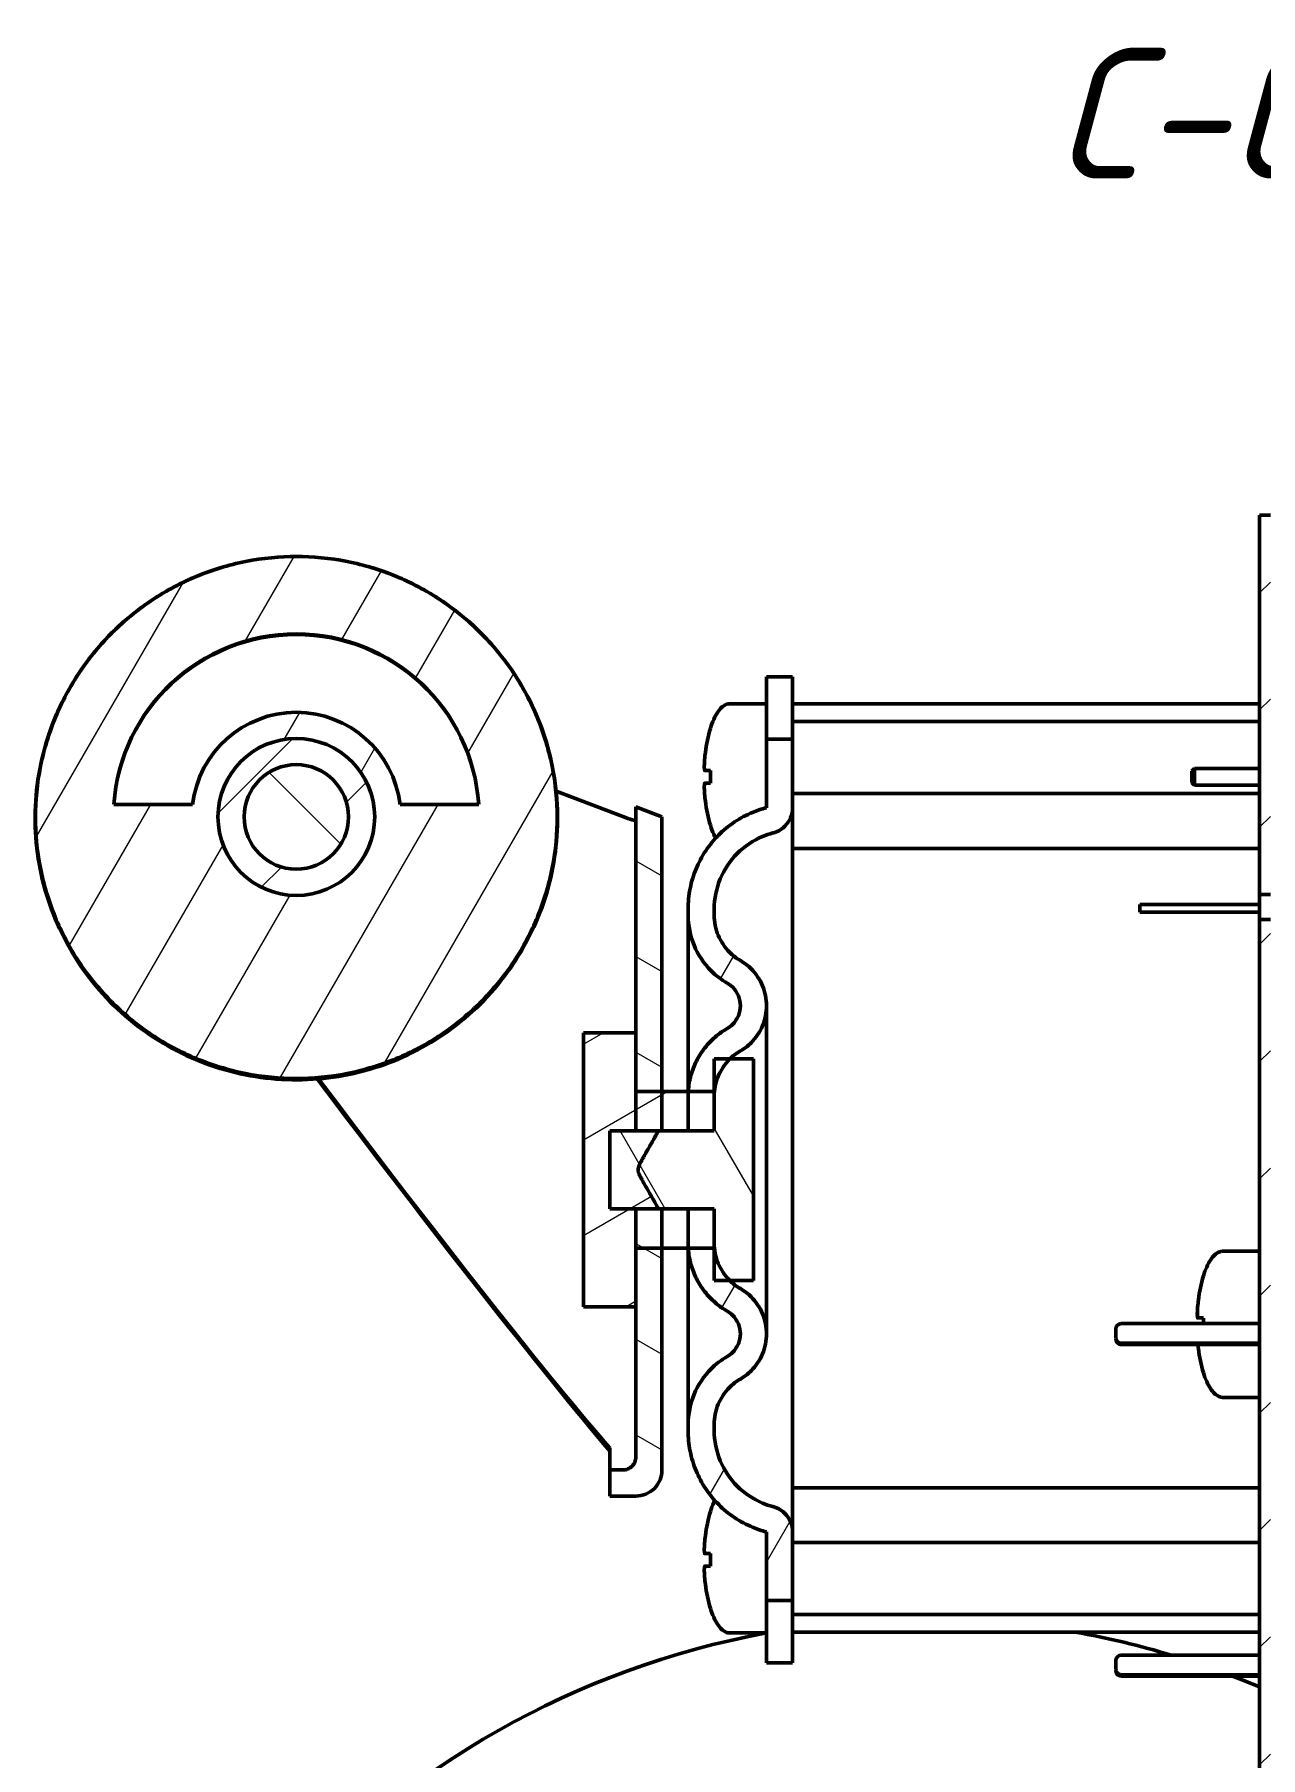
# Model space of a CAD drawing. Header units: millimetres. Extents: x -232 to 1390, y -69 to 653.
# Drawn here: x 375.1 to 422.1, y 157.4 to 223.4 of the extents above; entities that cross this region are included whole.
import ezdxf

# ---------------------------------------------------------------- set-up
doc = ezdxf.new("R2010")
doc.units = ezdxf.units.MM
for name, color, linetype, lineweight in [('Видимый контур (ГОСТ)', 7, 'Continuous', 50), ('Обозначение (ГОСТ)', 7, 'Continuous', 25), ('Штриховка (ГОСТ)', 7, 'Continuous', 18)]:
    doc.layers.add(name, color=color, linetype=linetype, lineweight=lineweight)
doc.styles.add('Увеличенный текст (ГОСТ)', font='GOST Common Italic.ttf')
pattern_1 = [(45, (0, 0), (-2.245064, 2.245064), [])]
pattern_2 = [(60, (0, 0), (-2.74963, 1.5875), [])]

msp = doc.modelspace()

# ---------------------------------------------------------------- hatches: boundary and pattern name
at = {"layer": 'Штриховка (ГОСТ)'}
h = msp.add_hatch(dxfattribs=at)
h.set_pattern_fill('ANSI31', color=256, scale=25.4, style=0)
h.set_pattern_definition(pattern_1)
h.paths.add_polyline_path([(422.025, 190.452), (422.437, 190.452), (422.437, 191.571), (422.437, 193.694), (422.437, 196.222), (422.437, 200.148), (422.437, 204.482), (422.437, 204.982), (422.025, 204.982)])
h.paths.add_polyline_path([(422.437, 189.491), (422.025, 189.491), (422.025, 54.987), (422.437, 54.987), (422.437, 76.721), (422.437, 77.221), (422.437, 78.721), (422.437, 79.221), (422.437, 188.271)])
h = msp.add_hatch(dxfattribs=at)
h.set_pattern_fill('ANSI31', color=256, scale=25.4, angle=14.99998, style=0)
h.set_pattern_definition(pattern_2)
edge = h.paths.add_edge_path()
edge.add_spline(control_points=[(385.146, 203.399), (384.532, 203.399), (383.861, 203.339), (382.547, 203.078), (381.904, 202.878), (380.768, 202.408), (380.17, 202.096), (379.054, 201.352), (378.535, 200.92), (377.663, 200.051), (377.229, 199.533), (376.48, 198.416), (376.165, 197.818), (375.691, 196.679), (375.487, 196.033), (375.222, 194.713), (375.16, 194.039), (375.157, 192.803), (375.217, 192.128), (375.477, 190.806), (375.678, 190.159), (376.148, 189.016), (376.462, 188.415), (377.209, 187.294), (377.642, 186.773), (378.514, 185.898), (379.033, 185.464), (380.152, 184.715), (380.751, 184.4), (381.891, 183.927), (382.537, 183.725), (383.856, 183.462), (384.53, 183.401), (385.763, 183.401), (386.437, 183.462), (387.756, 183.725), (388.402, 183.927), (389.542, 184.4), (390.141, 184.715), (391.26, 185.464), (391.779, 185.898), (392.651, 186.773), (393.084, 187.294), (393.831, 188.415), (394.144, 189.016), (394.615, 190.159), (394.816, 190.806), (395.076, 192.128), (395.136, 192.803), (395.133, 194.039), (395.071, 194.713), (394.805, 196.033), (394.602, 196.679), (394.128, 197.818), (393.813, 198.416), (393.064, 199.533), (392.63, 200.051), (391.758, 200.92), (391.239, 201.352), (390.123, 202.096), (389.525, 202.408), (388.389, 202.878), (387.746, 203.078), (386.432, 203.339), (385.761, 203.399), (385.146, 203.399)], knot_values=[0, 0, 0, 0, 0.184288, 0.184288, 0.368575, 0.368575, 0.553118, 0.553118, 0.73766, 0.73766, 0.922569, 0.922569, 1.107478, 1.107478, 1.292728, 1.292728, 1.477977, 1.477977, 1.663382, 1.663382, 1.848786, 1.848786, 2.034136, 2.034136, 2.219487, 2.219487, 2.404688, 2.404688, 2.589889, 2.589889, 2.774951, 2.774951, 2.960014, 2.960014, 3.145077, 3.145077, 3.330139, 3.330139, 3.51534, 3.51534, 3.700542, 3.700542, 3.885892, 3.885892, 4.071242, 4.071242, 4.256646, 4.256646, 4.442051, 4.442051, 4.6273, 4.6273, 4.81255, 4.81255, 4.997459, 4.997459, 5.182368, 5.182368, 5.36691, 5.36691, 5.551453, 5.551453, 5.735741, 5.735741, 5.920028, 5.920028, 5.920028, 5.920028], degree=3, periodic=0)
edge = h.paths.add_edge_path(flags=0)
edge.add_ellipse((385.146, 193.421), major_axis=(0, 4.008), ratio=0.997956, start_angle=276.81885, end_angle=443.18115)
edge.add_line((381.175, 193.897), (378.163, 193.897))
edge.add_ellipse((385.146, 193.421), major_axis=(0, 7.014), ratio=0.997956, start_angle=273.89028, end_angle=446.10972, ccw=False)
edge.add_line((392.13, 193.897), (389.118, 193.897))
edge = h.paths.add_edge_path(flags=0)
edge.add_ellipse((385.146, 193.421), major_axis=(0, 3.006), ratio=0.997956, start_angle=0, end_angle=360)
h = msp.add_hatch(dxfattribs=at)
h.set_pattern_fill('ANSI31', color=256, scale=25.4, style=0)
h.set_pattern_definition(pattern_1)
edge = h.paths.add_edge_path()
edge.add_ellipse((385.146, 193.421), major_axis=(0, 3.006), ratio=0.997956, start_angle=0, end_angle=360)
edge = h.paths.add_edge_path(flags=0)
edge.add_ellipse((385.146, 193.421), major_axis=(0, 2.004), ratio=0.997956, start_angle=0, end_angle=360)
h = msp.add_hatch(dxfattribs=at)
h.set_pattern_fill('ANSI31', color=256, scale=25.4, angle=14.99998, style=0)
h.set_pattern_definition(pattern_2)
edge = h.paths.add_edge_path()
edge.add_line((403.146, 196.403), (403.146, 193.775))
edge.add_spline(control_points=[(403.146, 193.775), (402.96, 193.727), (402.78, 193.666), (402.388, 193.503), (402.148, 193.378), (401.7, 193.079), (401.493, 192.905), (401.143, 192.556), (400.97, 192.348), (400.671, 191.901), (400.545, 191.661), (400.356, 191.205), (400.276, 190.946), (400.171, 190.418), (400.146, 190.149), (400.146, 189.902)], knot_values=[0.094755, 0.094755, 0.094755, 0.094755, 0.148093, 0.148093, 0.222142, 0.222142, 0.29619, 0.29619, 0.370242, 0.370242, 0.444294, 0.444294, 0.518351, 0.518351, 0.592408, 0.592408, 0.592408, 0.592408], degree=3, periodic=0)
edge.add_line((400.146, 189.902), (400.146, 189.652))
edge.add_spline(control_points=[(400.146, 189.652), (400.146, 189.282), (400.233, 188.846), (400.516, 188.162), (400.763, 187.792), (401.198, 187.357), (401.417, 187.186), (401.646, 187.054)], knot_values=[0.444308, 0.444308, 0.444308, 0.444308, 0.555394, 0.555394, 0.666477, 0.666477, 0.740062, 0.740062, 0.740062, 0.740062], degree=3, periodic=0)
edge.add_spline(control_points=[(401.646, 187.054), (401.723, 187.009), (401.796, 186.952), (401.941, 186.807), (402.023, 186.684), (402.117, 186.456), (402.146, 186.311), (402.146, 186.064), (402.117, 185.919), (402.023, 185.69), (401.941, 185.567), (401.796, 185.422), (401.723, 185.365), (401.646, 185.321)], knot_values=[0.049523, 0.049523, 0.049523, 0.049523, 0.074047, 0.074047, 0.111077, 0.111077, 0.148114, 0.148114, 0.185151, 0.185151, 0.222185, 0.222185, 0.246709, 0.246709, 0.246709, 0.246709], degree=3, periodic=0)
edge.add_spline(control_points=[(401.646, 185.321), (401.59, 185.288), (401.534, 185.254), (401.312, 185.105), (401.156, 184.975), (400.894, 184.713), (400.764, 184.557), (400.54, 184.222), (400.446, 184.042), (400.304, 183.699), (400.243, 183.505), (400.177, 183.171), (400.16, 183.033), (400.152, 182.9)], knot_values=[2.441647, 2.441647, 2.441647, 2.441647, 2.459681, 2.459681, 2.515217, 2.515217, 2.570772, 2.570772, 2.626326, 2.626326, 2.681931, 2.681931, 2.720131, 2.720131, 2.720131, 2.720131], degree=3, periodic=0)
edge.add_spline(control_points=[(400.152, 182.9), (400.148, 182.839), (400.146, 182.779), (400.146, 182.721)], knot_values=[2.720131, 2.720131, 2.720131, 2.720131, 2.737536, 2.737536, 2.737536, 2.737536], degree=3, periodic=0)
edge.add_line((400.146, 182.721), (400.146, 181.396))
edge.add_line((400.146, 181.396), (401.146, 181.396))
edge.add_line((401.146, 181.396), (401.146, 182.721))
edge.add_spline(control_points=[(401.146, 182.721), (401.146, 182.968), (401.204, 183.259), (401.393, 183.716), (401.558, 183.962), (401.737, 184.141), (401.742, 184.146), (401.746, 184.151)], knot_values=[0.889757, 0.889757, 0.889757, 0.889757, 0.963907, 0.963907, 1.03799, 1.03799, 1.039939, 1.039939, 1.039939, 1.039939], degree=3, periodic=0)
edge.add_spline(control_points=[(401.746, 184.151), (401.86, 184.261), (402, 184.37), (402.146, 184.455)], knot_values=[1.039939, 1.039939, 1.039939, 1.039939, 1.087025, 1.087025, 1.087025, 1.087025], degree=3, periodic=0)
edge.add_spline(control_points=[(402.146, 184.455), (402.299, 184.543), (402.445, 184.657), (402.735, 184.947), (402.9, 185.193), (403.089, 185.65), (403.146, 185.94), (403.146, 186.434), (403.089, 186.725), (402.9, 187.181), (402.735, 187.427), (402.445, 187.717), (402.299, 187.831), (402.146, 187.92)], knot_values=[0.691518, 0.691518, 0.691518, 0.691518, 0.740565, 0.740565, 0.814639, 0.814639, 0.888716, 0.888716, 0.962788, 0.962788, 1.036846, 1.036846, 1.085895, 1.085895, 1.085895, 1.085895], degree=3, periodic=0)
edge.add_spline(control_points=[(402.146, 187.92), (401.993, 188.008), (401.848, 188.122), (401.558, 188.412), (401.393, 188.658), (401.204, 189.115), (401.146, 189.405), (401.146, 189.652)], knot_values=[0.691463, 0.691463, 0.691463, 0.691463, 0.740514, 0.740514, 0.814571, 0.814571, 0.888631, 0.888631, 0.888631, 0.888631], degree=3, periodic=0)
edge.add_line((401.146, 189.652), (401.146, 189.902))
edge.add_spline(control_points=[(401.146, 189.902), (401.146, 190.272), (401.233, 190.708), (401.516, 191.392), (401.763, 191.762), (402.287, 192.285), (402.656, 192.532), (403.122, 192.725), (403.256, 192.771), (403.396, 192.807)], knot_values=[1.332947, 1.332947, 1.332947, 1.332947, 1.444033, 1.444033, 1.555112, 1.555112, 1.666185, 1.666185, 1.706201, 1.706201, 1.706201, 1.706201], degree=3, periodic=0)
edge.add_spline(control_points=[(403.396, 192.807), (403.443, 192.819), (403.488, 192.834), (403.643, 192.899), (403.766, 192.981), (403.941, 193.155), (404.023, 193.279), (404.117, 193.507), (404.146, 193.652), (404.146, 193.775)], knot_values=[0.319885, 0.319885, 0.319885, 0.319885, 0.333224, 0.333224, 0.370248, 0.370248, 0.407274, 0.407274, 0.444301, 0.444301, 0.444301, 0.444301], degree=3, periodic=0)
edge.add_line((404.146, 193.775), (404.146, 196.403))
edge.add_line((404.146, 196.403), (403.146, 196.403))
edge = h.paths.add_edge_path()
edge.add_line((403.146, 166.031), (403.146, 163.403))
edge.add_line((403.146, 163.403), (404.146, 163.403))
edge.add_line((404.146, 163.403), (404.146, 166.031))
edge.add_spline(control_points=[(404.146, 166.031), (404.146, 166.154), (404.117, 166.3), (404.023, 166.528), (403.941, 166.651), (403.766, 166.825), (403.643, 166.908), (403.488, 166.972), (403.443, 166.987), (403.396, 166.999)], knot_values=[0.1481, 0.1481, 0.1481, 0.1481, 0.185127, 0.185127, 0.222153, 0.222153, 0.259177, 0.259177, 0.272516, 0.272516, 0.272516, 0.272516], degree=3, periodic=0)
edge.add_spline(control_points=[(403.396, 166.999), (403.256, 167.035), (403.122, 167.081), (402.656, 167.274), (402.287, 167.521), (401.763, 168.044), (401.516, 168.414), (401.233, 169.098), (401.146, 169.534), (401.146, 169.904)], knot_values=[0.071053, 0.071053, 0.071053, 0.071053, 0.11107, 0.11107, 0.222143, 0.222143, 0.333221, 0.333221, 0.444307, 0.444307, 0.444307, 0.444307], degree=3, periodic=0)
edge.add_line((401.146, 169.904), (401.146, 170.154))
edge.add_spline(control_points=[(401.146, 170.154), (401.146, 170.401), (401.204, 170.692), (401.393, 171.148), (401.558, 171.394), (401.848, 171.684), (401.993, 171.798), (402.146, 171.886)], knot_values=[0.296206, 0.296206, 0.296206, 0.296206, 0.370266, 0.370266, 0.444323, 0.444323, 0.493374, 0.493374, 0.493374, 0.493374], degree=3, periodic=0)
edge.add_spline(control_points=[(402.146, 171.886), (402.299, 171.975), (402.445, 172.089), (402.735, 172.379), (402.9, 172.625), (403.089, 173.081), (403.146, 173.372), (403.146, 173.866), (403.089, 174.156), (402.9, 174.613), (402.735, 174.859), (402.445, 175.149), (402.299, 175.263), (402.146, 175.352)], knot_values=[0.099045, 0.099045, 0.099045, 0.099045, 0.148093, 0.148093, 0.222152, 0.222152, 0.296223, 0.296223, 0.370301, 0.370301, 0.444374, 0.444374, 0.493422, 0.493422, 0.493422, 0.493422], degree=3, periodic=0)
edge.add_spline(control_points=[(402.146, 175.352), (402, 175.436), (401.86, 175.545), (401.746, 175.656)], knot_values=[0.099047, 0.099047, 0.099047, 0.099047, 0.146133, 0.146133, 0.146133, 0.146133], degree=3, periodic=0)
edge.add_spline(control_points=[(401.746, 175.656), (401.742, 175.66), (401.737, 175.665), (401.558, 175.844), (401.393, 176.09), (401.204, 176.547), (401.146, 176.838), (401.146, 177.085)], knot_values=[0.146133, 0.146133, 0.146133, 0.146133, 0.148082, 0.148082, 0.222165, 0.222165, 0.296315, 0.296315, 0.296315, 0.296315], degree=3, periodic=0)
edge.add_line((401.146, 177.085), (401.146, 178.41))
edge.add_line((401.146, 178.41), (400.146, 178.41))
edge.add_line((400.146, 178.41), (400.146, 177.085))
edge.add_spline(control_points=[(400.146, 177.085), (400.146, 177.027), (400.148, 176.967), (400.152, 176.907)], knot_values=[0.31992, 0.31992, 0.31992, 0.31992, 0.337325, 0.337325, 0.337325, 0.337325], degree=3, periodic=0)
edge.add_spline(control_points=[(400.152, 176.907), (400.16, 176.773), (400.177, 176.635), (400.243, 176.301), (400.304, 176.107), (400.446, 175.764), (400.54, 175.584), (400.764, 175.249), (400.894, 175.093), (401.156, 174.831), (401.312, 174.701), (401.534, 174.552), (401.59, 174.518), (401.646, 174.485)], knot_values=[0.337325, 0.337325, 0.337325, 0.337325, 0.375525, 0.375525, 0.43113, 0.43113, 0.486685, 0.486685, 0.54224, 0.54224, 0.597775, 0.597775, 0.615809, 0.615809, 0.615809, 0.615809], degree=3, periodic=0)
edge.add_spline(control_points=[(401.646, 174.485), (401.723, 174.441), (401.796, 174.384), (401.941, 174.239), (402.023, 174.116), (402.117, 173.888), (402.146, 173.742), (402.146, 173.495), (402.117, 173.35), (402.023, 173.122), (401.941, 172.999), (401.796, 172.854), (401.723, 172.797), (401.646, 172.753)], knot_values=[0.345756, 0.345756, 0.345756, 0.345756, 0.37028, 0.37028, 0.407314, 0.407314, 0.444351, 0.444351, 0.481388, 0.481388, 0.518418, 0.518418, 0.542942, 0.542942, 0.542942, 0.542942], degree=3, periodic=0)
edge.add_spline(control_points=[(401.646, 172.753), (401.417, 172.62), (401.198, 172.449), (400.763, 172.014), (400.516, 171.644), (400.233, 170.96), (400.146, 170.524), (400.146, 170.154)], knot_values=[1.037198, 1.037198, 1.037198, 1.037198, 1.110783, 1.110783, 1.221866, 1.221866, 1.332952, 1.332952, 1.332952, 1.332952], degree=3, periodic=0)
edge.add_line((400.146, 170.154), (400.146, 169.904))
edge.add_spline(control_points=[(400.146, 169.904), (400.146, 169.657), (400.171, 169.388), (400.276, 168.86), (400.356, 168.601), (400.545, 168.145), (400.671, 167.905), (400.97, 167.458), (401.143, 167.25), (401.493, 166.901), (401.7, 166.727), (402.148, 166.428), (402.388, 166.303), (402.78, 166.14), (402.96, 166.079), (403.146, 166.031)], knot_values=[1.777273, 1.777273, 1.777273, 1.777273, 1.85133, 1.85133, 1.925387, 1.925387, 1.999439, 1.999439, 2.073491, 2.073491, 2.147539, 2.147539, 2.221588, 2.221588, 2.274926, 2.274926, 2.274926, 2.274926], degree=3, periodic=0)
h = msp.add_hatch(dxfattribs=at)
h.set_pattern_fill('ANSI31', color=256, scale=25.4, angle=90.00021, style=0)
h.set_pattern_definition([(135.0002, (0, 0), (-2.245056, -2.245072), [])])
edge = h.paths.add_edge_path()
edge.add_ellipse((385.146, 193.421), major_axis=(0, 2.004), ratio=0.997956, start_angle=0, end_angle=360)
h = msp.add_hatch(dxfattribs=at)
h.set_pattern_fill('ANSI31', color=256, scale=25.4, angle=105.00025, style=0)
h.set_pattern_definition([(150.00025, (0, 0), (-1.587488, -2.749637), [])])
edge = h.paths.add_edge_path()
edge.add_line((399.146, 168.404), (399.146, 176.907))
edge.add_line((399.146, 176.907), (399.146, 178.41))
edge.add_line((399.146, 178.41), (399.012, 178.41))
edge.add_line((399.012, 178.41), (398.146, 178.41))
edge.add_line((398.146, 178.41), (398.146, 176.907))
edge.add_line((398.146, 176.907), (398.146, 174.655))
edge.add_line((398.146, 174.655), (398.146, 168.904))
edge.add_spline(control_points=[(398.146, 168.904), (398.146, 168.842), (398.132, 168.77), (398.085, 168.656), (398.044, 168.594), (397.956, 168.507), (397.895, 168.466), (397.781, 168.418), (397.708, 168.404), (397.646, 168.404)], knot_values=[-0.074051, -0.074051, -0.074051, -0.074051, -0.055537, -0.055537, -0.037024, -0.037024, -0.018512, -0.018512, 0, 0, 0, 0], degree=3, periodic=0)
edge.add_line((397.646, 168.404), (397.146, 168.404))
edge.add_line((397.146, 168.404), (397.146, 167.404))
edge.add_line((397.146, 167.404), (398.146, 167.404))
edge.add_spline(control_points=[(398.146, 167.404), (398.27, 167.404), (398.415, 167.433), (398.643, 167.527), (398.766, 167.61), (398.941, 167.784), (399.023, 167.907), (399.117, 168.135), (399.146, 168.281), (399.146, 168.404)], knot_values=[0, 0, 0, 0, 0.037024, 0.037024, 0.074049, 0.074049, 0.111075, 0.111075, 0.148102, 0.148102, 0.148102, 0.148102], degree=3, periodic=0)
h.paths.add_polyline_path([(399.146, 181.396), (399.146, 182.9), (399.146, 193.421), (398.146, 193.805), (398.146, 185.151), (398.146, 182.9), (398.146, 181.396), (399.012, 181.396)])
h = msp.add_hatch(dxfattribs=at)
h.set_pattern_fill('ANSI31', color=256, scale=25.4, angle=-14.99998, style=0)
h.set_pattern_definition([(30, (0, 0), (-1.5875, 2.74963), [])])
edge = h.paths.add_edge_path()
edge.add_line((396.146, 185.151), (396.146, 174.655))
edge.add_line((396.146, 174.655), (398.146, 174.655))
edge.add_line((398.146, 174.655), (398.146, 176.907))
edge.add_line((398.146, 176.907), (399.146, 176.907))
edge.add_line((399.146, 176.907), (400.152, 176.907))
edge.add_line((400.152, 176.907), (401.146, 176.907))
edge.add_line((401.146, 176.907), (401.146, 177.085))
edge.add_line((401.146, 177.085), (401.146, 178.41))
edge.add_line((401.146, 178.41), (400.146, 178.41))
edge.add_line((400.146, 178.41), (399.146, 178.41))
edge.add_line((399.146, 178.41), (399.012, 178.41))
edge.add_spline(control_points=[(399.012, 178.41), (398.162, 179.889), (398.583, 180.65), (399.012, 181.396)], knot_values=[0, 0, 0, 0.307515, 0.33714, 0.33714, 0.33714], weights=[1, 9.556294, 1.824262, 1], degree=2, periodic=0)
edge.add_line((399.012, 181.396), (399.146, 181.396))
edge.add_line((399.146, 181.396), (400.146, 181.396))
edge.add_line((400.146, 181.396), (401.146, 181.396))
edge.add_line((401.146, 181.396), (401.146, 182.721))
edge.add_line((401.146, 182.721), (401.146, 182.9))
edge.add_line((401.146, 182.9), (400.152, 182.9))
edge.add_line((400.152, 182.9), (399.146, 182.9))
edge.add_line((399.146, 182.9), (398.146, 182.9))
edge.add_line((398.146, 182.9), (398.146, 185.151))
edge.add_line((398.146, 185.151), (396.146, 185.151))
h = msp.add_hatch(dxfattribs=at)
h.set_pattern_fill('ANSI31', color=256, scale=25.4, angle=75.00018, style=0)
h.set_pattern_definition([(120.0002, (0, 0), (-2.749626, -1.587508), [])])
h.paths.add_polyline_path([(402.646, 175.656), (402.646, 184.151), (401.746, 184.151), (401.146, 184.151), (401.146, 182.9), (401.146, 182.721), (401.146, 181.396), (400.146, 181.396), (399.146, 181.396), (399.012, 181.396), (398.146, 181.396), (397.146, 181.396), (397.146, 178.41), (398.146, 178.41), (399.012, 178.41), (399.146, 178.41), (400.146, 178.41), (401.146, 178.41), (401.146, 177.085), (401.146, 176.907), (401.146, 175.656), (401.746, 175.656)])

# ---------------------------------------------------------------- linework, layer by layer
at = {"layer": 'Видимый контур (ГОСТ)'}
for p, q in [((422.437, 204.982), (422.025, 204.982)), ((422.025, 204.982), (422.025, 190.452)), ((403.146, 198.59), (403.146, 198.785)), ((403.146, 198.785), (404.146, 198.785)), ((404.146, 198.59), (404.146, 198.785)), ((403.146, 198.59), (403.146, 196.403)), ((404.146, 198.59), (404.146, 196.403)), ((403.146, 197.758), (401.746, 197.758)), ((404.146, 197.751), (422.025, 197.751)), ((401.003, 196.814), (400.998, 196.816)), ((404.146, 197.08), (422.025, 197.08)), ((403.146, 196.403), (403.146, 193.775)), ((404.146, 196.403), (403.146, 196.403)), ((404.146, 193.775), (404.146, 196.403)), ((419.537, 195.278), (419.437, 195.178)), ((419.437, 194.738), (419.437, 195.178)), ((419.537, 194.638), (419.437, 194.738)), ((419.537, 195.278), (422.025, 195.278)), ((419.537, 195.278), (419.537, 194.638)), ((395.093, 194.411), (397.646, 193.437)), ((404.146, 194.313), (422.025, 194.313)), ((419.537, 194.638), (422.025, 194.638)), ((381.175, 193.897), (378.163, 193.897)), ((392.13, 193.897), (389.118, 193.897)), ((399.146, 193.421), (398.146, 193.805)), ((398.146, 193.805), (398.146, 181.396)), ((399.146, 181.396), (399.146, 193.421)), ((404.146, 166.031), (404.146, 193.775)), ((400.998, 193.1), (401.003, 193.102)), ((404.146, 192.217), (422.025, 192.217)), ((422.025, 190.452), (422.437, 190.452)), ((422.025, 189.491), (422.025, 190.452)), ((400.146, 189.902), (400.146, 189.652)), ((400.146, 182.9), (400.146, 189.652)), ((401.146, 189.652), (401.146, 189.902)), ((417.687, 190.071), (417.437, 190.071)), ((417.437, 189.771), (417.437, 190.071)), ((417.687, 189.771), (417.437, 189.771)), ((417.687, 190.071), (422.025, 190.071)), ((417.687, 189.771), (422.025, 189.771)), ((422.437, 189.491), (422.025, 189.491)), ((422.025, 189.491), (422.025, 54.987)), ((403.146, 173.619), (403.146, 186.187)), ((396.146, 185.151), (396.146, 174.655)), ((398.146, 185.151), (396.146, 185.151)), ((398.146, 182.9), (398.146, 185.151)), ((402.646, 184.151), (401.146, 184.151)), ((401.146, 184.151), (401.146, 181.396)), ((402.646, 175.656), (402.646, 184.151)), ((401.146, 182.9), (398.146, 182.9)), ((401.146, 181.396), (401.146, 182.9)), ((400.146, 182.721), (400.146, 181.396)), ((401.146, 181.396), (401.146, 182.721)), ((401.146, 181.396), (397.146, 181.396)), ((397.146, 181.396), (397.146, 178.41)), ((398.146, 181.396), (399.146, 181.396)), ((399.012, 181.396), (401.146, 181.396)), ((400.146, 181.396), (401.146, 181.396)), ((397.146, 178.41), (401.146, 178.41)), ((399.146, 178.41), (398.146, 178.41)), ((398.146, 178.41), (398.146, 168.904)), ((401.146, 178.41), (399.012, 178.41)), ((399.146, 168.404), (399.146, 178.41)), ((401.146, 178.41), (400.146, 178.41)), ((400.146, 178.41), (400.146, 177.085)), ((401.146, 177.085), (401.146, 178.41)), ((401.146, 178.41), (401.146, 175.656)), ((401.146, 176.907), (401.146, 178.41)), ((398.146, 174.655), (398.146, 176.907)), ((398.146, 176.907), (401.146, 176.907)), ((400.146, 170.154), (400.146, 176.907)), ((420.623, 176.784), (422.023, 176.784)), ((422.023, 176.784), (422.023, 174.009)), ((401.146, 175.656), (402.646, 175.656)), ((419.875, 175.842), (419.879, 175.84)), ((396.146, 174.655), (398.146, 174.655)), ((416.525, 173.46), (416.525, 173.808)), ((416.725, 174.009), (422.025, 174.009)), ((416.525, 173.437), (416.525, 173.409)), ((416.725, 173.259), (422.025, 173.259)), ((416.725, 173.209), (422.025, 173.209)), ((422.023, 173.209), (422.023, 171.184)), ((419.879, 172.128), (419.875, 172.126)), ((420.623, 171.184), (422.023, 171.184)), ((400.146, 170.154), (400.146, 169.904)), ((401.146, 169.904), (401.146, 170.154)), ((397.146, 169.252), (397.146, 168.404)), ((397.646, 168.404), (397.146, 168.404)), ((397.146, 168.404), (397.146, 167.404)), ((404.146, 167.725), (422.025, 167.725)), ((397.146, 167.404), (398.146, 167.404)), ((401.003, 166.814), (400.998, 166.816)), ((403.146, 166.031), (403.146, 163.403)), ((404.146, 163.403), (404.146, 166.031)), ((404.146, 165.629), (422.025, 165.629)), ((400.998, 163.1), (401.003, 163.102)), ((403.146, 163.403), (404.146, 163.403)), ((403.146, 163.403), (403.146, 161.217)), ((404.146, 163.403), (404.146, 161.217)), ((404.146, 162.862), (422.025, 162.862)), ((403.146, 162.158), (401.746, 162.158)), ((404.146, 162.191), (422.025, 162.191)), ((403.146, 161.021), (403.146, 161.217)), ((404.146, 161.021), (404.146, 161.217)), ((416.525, 160.76), (416.525, 161.105)), ((416.725, 161.309), (422.025, 161.309)), ((403.146, 161.021), (404.146, 161.021)), ((416.725, 160.559), (422.025, 160.559)), ((416.725, 160.509), (422.025, 160.509))]:
    msp.add_line(p, q, dxfattribs=at)
for centre, radius, start, end in [((422.523, 175.704), 0.5, 180, 185.94154), ((416.725, 173.809), 0.2, 90.00001, 180), ((416.725, 173.459), 0.2, 180, 270.00001), ((416.725, 173.409), 0.2, 180, 270.00001), ((422.523, 172.265), 0.5, 174.05846, 180), ((409.147, 129.708), 33, 100.47642, 250.97473), ((409.147, 129.708), 33, 73.25869, 79.83977), ((416.725, 161.109), 0.2, 90.00001, 180), ((416.725, 160.759), 0.2, 180, 270.00001), ((416.725, 160.709), 0.2, 180, 270.00001), ((409.147, 129.708), 33, 67.02932, 68.96701)]:
    msp.add_arc(centre, radius, start, end, dxfattribs=at)
for centre, major_axis, ratio, start_param, end_param in [((385.146, 193.421), (0, 7.014), 0.997956, 4.780287, 7.786083), ((385.146, 193.423), (-7, 0), 0.997956, 3.209491, 6.215287), ((385.146, 193.421), (0, 4.008), 0.997956, 4.8314, 7.73497), ((406.225, 194.958), (0, -5.997), 0.871576, 4.672183, 4.712433), ((406.225, 194.958), (0, -5.997), 0.871576, 4.712345, 4.752595), ((397.646, 193.469), (0.5, -0.191), 0.055751, 4.733735, 6.304532), ((389.203, 179.903), (9.584, -12.496), 0.03089, 4.406495, 5.728476), ((389.203, 179.903), (8.817, -11.497), 0.03089, 4.380821, 5.872834), ((425.101, 173.984), (0, 5.997), 0.871576, 1.53059, 1.566647), ((406.225, 164.958), (0, -5.997), 0.871576, 4.672183, 4.712433), ((406.225, 164.958), (0, -5.997), 0.871576, 4.712345, 4.752595)]:
    msp.add_ellipse(centre, major_axis=major_axis, ratio=ratio, start_param=start_param, end_param=end_param, dxfattribs=at)
for major_axis in [(0, 3.006), (0, 3.006), (0, 2.004), (0, 2.004)]:
    msp.add_ellipse((385.146, 193.421), major_axis=major_axis, ratio=0.997956, dxfattribs=at)
for points, knots in [([(385.146, 203.399), (384.532, 203.399), (383.861, 203.339), (382.547, 203.078), (381.904, 202.878), (380.768, 202.408), (380.17, 202.096), (379.054, 201.352), (378.535, 200.92), (377.663, 200.051), (377.229, 199.533), (376.48, 198.416), (376.165, 197.818), (375.691, 196.679), (375.487, 196.033), (375.222, 194.713), (375.16, 194.039), (375.157, 192.803), (375.217, 192.128), (375.477, 190.806), (375.678, 190.159), (376.148, 189.016), (376.462, 188.415), (377.209, 187.294), (377.642, 186.773), (378.514, 185.898), (379.033, 185.464), (380.152, 184.715), (380.751, 184.4), (381.891, 183.927), (382.537, 183.725), (383.856, 183.462), (384.53, 183.401), (385.763, 183.401), (386.437, 183.462), (387.756, 183.725), (388.402, 183.927), (389.542, 184.4), (390.141, 184.715), (391.26, 185.464), (391.779, 185.898), (392.651, 186.773), (393.084, 187.294), (393.831, 188.415), (394.144, 189.016), (394.615, 190.159), (394.816, 190.806), (395.076, 192.128), (395.136, 192.803), (395.133, 194.039), (395.071, 194.713), (394.805, 196.033), (394.602, 196.679), (394.128, 197.818), (393.813, 198.416), (393.064, 199.533), (392.63, 200.051), (391.758, 200.92), (391.239, 201.352), (390.123, 202.096), (389.525, 202.408), (388.389, 202.878), (387.746, 203.078), (386.432, 203.339), (385.761, 203.399), (385.146, 203.399)], [0, 0, 0, 0, 0.184288, 0.184288, 0.368575, 0.368575, 0.553118, 0.553118, 0.73766, 0.73766, 0.922569, 0.922569, 1.107478, 1.107478, 1.292728, 1.292728, 1.477977, 1.477977, 1.663382, 1.663382, 1.848786, 1.848786, 2.034136, 2.034136, 2.219487, 2.219487, 2.404688, 2.404688, 2.589889, 2.589889, 2.774951, 2.774951, 2.960014, 2.960014, 3.145077, 3.145077, 3.330139, 3.330139, 3.51534, 3.51534, 3.700542, 3.700542, 3.885892, 3.885892, 4.071242, 4.071242, 4.256646, 4.256646, 4.442051, 4.442051, 4.6273, 4.6273, 4.81255, 4.81255, 4.997459, 4.997459, 5.182368, 5.182368, 5.36691, 5.36691, 5.551453, 5.551453, 5.735741, 5.735741, 5.920028, 5.920028, 5.920028, 5.920028]), ([(387.693, 203.069), (388.72, 202.798), (389.704, 202.361), (391.488, 201.199), (392.289, 200.472), (393.623, 198.801), (394.156, 197.856), (394.898, 195.842), (395.106, 194.774), (395.176, 192.626), (395.037, 191.547), (394.426, 189.488), (393.954, 188.51), (392.729, 186.754), (391.977, 185.977), (390.268, 184.7), (389.313, 184.201), (387.297, 183.528), (386.236, 183.355), (384.113, 183.349), (383.052, 183.516), (381.033, 184.177), (380.075, 184.671), (378.36, 185.936), (377.603, 186.709), (376.368, 188.457), (375.891, 189.432), (375.267, 191.486), (375.122, 192.565), (375.178, 194.713), (375.38, 195.782), (376.11, 197.801), (376.638, 198.75), (377.962, 200.43), (378.759, 201.161), (380.537, 202.335), (381.519, 202.777), (382.563, 203.059), (382.582, 203.064), (382.6, 203.069)], [0.34554, 0.34554, 0.34554, 0.34554, 0.665338, 0.665338, 0.985256, 0.985256, 1.305317, 1.305317, 1.625486, 1.625486, 1.9457, 1.9457, 2.265885, 2.265885, 2.585972, 2.585972, 2.905918, 2.905918, 3.225735, 3.225735, 3.545498, 3.545498, 3.865312, 3.865312, 4.185256, 4.185256, 4.505341, 4.505341, 4.825524, 4.825524, 5.145738, 5.145738, 5.465909, 5.465909, 5.785973, 5.785973, 6.105892, 6.105892, 6.111599, 6.111599, 6.111599, 6.111599]), ([(400.998, 196.816), (401.037, 196.938), (401.079, 197.05), (401.171, 197.253), (401.219, 197.343), (401.321, 197.497), (401.374, 197.561), (401.481, 197.662), (401.535, 197.699), (401.632, 197.743), (401.676, 197.754), (401.728, 197.758), (401.737, 197.758), (401.746, 197.758)], [0.3937364, 0.3937364, 0.3937364, 0.3937364, 0.5149891, 0.5149891, 0.6362418, 0.6362418, 0.7574945, 0.7574945, 0.8787473, 0.8787473, 0.9784744, 0.9784744, 1, 1, 1, 1]), ([(401.003, 196.814), (400.909, 196.52), (400.847, 196.2), (400.795, 195.792), (400.787, 195.71), (400.78, 195.633), (400.777, 195.598), (400.772, 195.522), (400.77, 195.486), (400.765, 195.382), (400.766, 195.339), (400.766, 195.28), (400.769, 195.25), (400.774, 195.215), (400.777, 195.206), (400.786, 195.196), (400.794, 195.199), (400.843, 195.199), (400.906, 195.199), (401.003, 195.199)], [-0.1919824, -0.1919824, -0.1919824, -0.1919824, -0.1795534, -0.1795534, -0.1754764, -0.1754764, -0.1718861, -0.1718861, -0.1675969, -0.1675969, -0.1577934, -0.1577934, -0.135819, -0.135819, -0.1197662, -0.1197662, -0.0954967, -0.0954967, 0, 0, 0, 0]), ([(401.003, 194.717), (400.915, 194.717), (400.854, 194.717), (400.798, 194.717), (400.787, 194.722), (400.777, 194.71), (400.774, 194.7), (400.768, 194.664), (400.766, 194.63), (400.765, 194.545), (400.767, 194.5), (400.77, 194.422), (400.772, 194.386), (400.777, 194.315), (400.78, 194.28), (400.787, 194.206), (400.795, 194.124), (400.847, 193.714), (400.909, 193.395), (401.003, 193.102)], [-0.4431074, -0.4431074, -0.4431074, -0.4431074, -0.3328585, -0.3328585, -0.2844788, -0.2844788, -0.2578466, -0.2578466, -0.2193459, -0.2193459, -0.1841323, -0.1841323, -0.1529239, -0.1529239, -0.1231003, -0.1231003, -0.092158, -0.092158, 0, 0, 0, 0]), ([(403.146, 193.775), (402.96, 193.727), (402.78, 193.666), (402.388, 193.503), (402.148, 193.378), (401.7, 193.079), (401.493, 192.905), (401.143, 192.556), (400.97, 192.348), (400.671, 191.901), (400.545, 191.661), (400.356, 191.205), (400.276, 190.946), (400.171, 190.418), (400.146, 190.149), (400.146, 189.902)], [0.094755, 0.094755, 0.094755, 0.094755, 0.1480931, 0.1480931, 0.2221417, 0.2221417, 0.2961902, 0.2961902, 0.3702422, 0.3702422, 0.4442942, 0.4442942, 0.5183512, 0.5183512, 0.5924082, 0.5924082, 0.5924082, 0.5924082]), ([(403.396, 192.807), (403.443, 192.819), (403.488, 192.834), (403.643, 192.899), (403.766, 192.981), (403.941, 193.155), (404.023, 193.279), (404.117, 193.507), (404.146, 193.652), (404.146, 193.775)], [0.319885, 0.319885, 0.319885, 0.319885, 0.3332239, 0.3332239, 0.3702485, 0.3702485, 0.4072743, 0.4072743, 0.4443011, 0.4443011, 0.4443011, 0.4443011]), ([(400.998, 193.1), (401.037, 192.978), (401.079, 192.866), (401.15, 192.709), (401.175, 192.658), (401.202, 192.61)], [0.3937364, 0.3937364, 0.3937364, 0.3937364, 0.5149891, 0.5149891, 0.5807269, 0.5807269, 0.5807269, 0.5807269]), ([(401.146, 189.902), (401.146, 190.272), (401.233, 190.708), (401.516, 191.392), (401.763, 191.762), (402.287, 192.285), (402.656, 192.532), (403.122, 192.725), (403.256, 192.771), (403.396, 192.807)], [1.3329474, 1.3329474, 1.3329474, 1.3329474, 1.4440333, 1.4440333, 1.555112, 1.555112, 1.6661851, 1.6661851, 1.7062014, 1.7062014, 1.7062014, 1.7062014]), ([(400.146, 189.652), (400.146, 189.282), (400.233, 188.846), (400.516, 188.162), (400.763, 187.792), (401.198, 187.357), (401.417, 187.186), (401.646, 187.054)], [0.4443082, 0.4443082, 0.4443082, 0.4443082, 0.555394, 0.555394, 0.6664775, 0.6664775, 0.7400621, 0.7400621, 0.7400621, 0.7400621]), ([(402.146, 187.92), (401.993, 188.008), (401.848, 188.122), (401.558, 188.412), (401.393, 188.658), (401.204, 189.115), (401.146, 189.405), (401.146, 189.652)], [0.6914634, 0.6914634, 0.6914634, 0.6914634, 0.7405142, 0.7405142, 0.8145712, 0.8145712, 0.8886309, 0.8886309, 0.8886309, 0.8886309]), ([(402.146, 184.455), (402.299, 184.543), (402.445, 184.657), (402.735, 184.947), (402.9, 185.193), (403.089, 185.65), (403.146, 185.94), (403.146, 186.434), (403.089, 186.725), (402.9, 187.181), (402.735, 187.427), (402.445, 187.717), (402.299, 187.831), (402.146, 187.92)], [0.6915178, 0.6915178, 0.6915178, 0.6915178, 0.7405652, 0.7405652, 0.814639, 0.814639, 0.8887163, 0.8887163, 0.9627875, 0.9627875, 1.0368463, 1.0368463, 1.085895, 1.085895, 1.085895, 1.085895]), ([(401.646, 187.054), (401.723, 187.009), (401.796, 186.952), (401.941, 186.807), (402.023, 186.684), (402.117, 186.456), (402.146, 186.311), (402.146, 186.064), (402.117, 185.919), (402.023, 185.69), (401.941, 185.567), (401.796, 185.422), (401.723, 185.365), (401.646, 185.321)], [0.0495225, 0.0495225, 0.0495225, 0.0495225, 0.0740468, 0.0740468, 0.1110772, 0.1110772, 0.1481135, 0.1481135, 0.1851513, 0.1851513, 0.2221853, 0.2221853, 0.2467092, 0.2467092, 0.2467092, 0.2467092]), ([(401.646, 185.321), (401.59, 185.288), (401.534, 185.254), (401.312, 185.105), (401.156, 184.975), (400.894, 184.713), (400.764, 184.557), (400.54, 184.222), (400.446, 184.042), (400.304, 183.699), (400.243, 183.505), (400.165, 183.109), (400.146, 182.907), (400.146, 182.721)], [2.4416474, 2.4416474, 2.4416474, 2.4416474, 2.4596814, 2.4596814, 2.5152168, 2.5152168, 2.5707717, 2.5707717, 2.6263265, 2.6263265, 2.6819313, 2.6819313, 2.7375361, 2.7375361, 2.7375361, 2.7375361]), ([(401.146, 182.721), (401.146, 182.968), (401.204, 183.259), (401.393, 183.716), (401.558, 183.962), (401.848, 184.252), (401.993, 184.366), (402.146, 184.455)], [0.8897572, 0.8897572, 0.8897572, 0.8897572, 0.9639068, 0.9639068, 1.0379897, 1.0379897, 1.0870246, 1.0870246, 1.0870246, 1.0870246]), ([(400.146, 177.085), (400.146, 176.9), (400.165, 176.697), (400.243, 176.301), (400.304, 176.107), (400.446, 175.764), (400.54, 175.584), (400.764, 175.249), (400.894, 175.093), (401.156, 174.831), (401.312, 174.701), (401.534, 174.552), (401.59, 174.518), (401.646, 174.485)], [0.3199204, 0.3199204, 0.3199204, 0.3199204, 0.3755252, 0.3755252, 0.4311301, 0.4311301, 0.4866849, 0.4866849, 0.5422397, 0.5422397, 0.5977751, 0.5977751, 0.6158091, 0.6158091, 0.6158091, 0.6158091]), ([(402.146, 175.352), (401.993, 175.44), (401.848, 175.554), (401.558, 175.844), (401.393, 176.09), (401.204, 176.547), (401.146, 176.838), (401.146, 177.085)], [0.0990473, 0.0990473, 0.0990473, 0.0990473, 0.1480822, 0.1480822, 0.2221651, 0.2221651, 0.2963147, 0.2963147, 0.2963147, 0.2963147]), ([(419.875, 175.842), (419.913, 175.964), (419.956, 176.077), (420.047, 176.279), (420.096, 176.369), (420.197, 176.523), (420.25, 176.587), (420.357, 176.688), (420.411, 176.725), (420.509, 176.769), (420.552, 176.78), (420.604, 176.784), (420.614, 176.784), (420.623, 176.784)], [0.3937364, 0.3937364, 0.3937364, 0.3937364, 0.5149891, 0.5149891, 0.6362418, 0.6362418, 0.7574945, 0.7574945, 0.8787473, 0.8787473, 0.9784744, 0.9784744, 1, 1, 1, 1]), ([(419.879, 175.84), (419.785, 175.546), (419.723, 175.227), (419.671, 174.818), (419.663, 174.736), (419.656, 174.659), (419.653, 174.624), (419.648, 174.548), (419.646, 174.512), (419.641, 174.408), (419.642, 174.365), (419.643, 174.307), (419.645, 174.276), (419.65, 174.242), (419.653, 174.232), (419.662, 174.222), (419.67, 174.226), (419.719, 174.226), (419.782, 174.226), (419.879, 174.226)], [0, 0, 0, 0, 0.092439, 0.092439, 0.122761, 0.122761, 0.149464, 0.149464, 0.181364, 0.181364, 0.254276, 0.254276, 0.417709, 0.417709, 0.5371, 0.5371, 0.717602, 0.717602, 1.427848, 1.427848, 1.427848, 1.427848]), ([(419.879, 174.226), (419.791, 174.226), (419.731, 174.226), (419.674, 174.226), (419.663, 174.22), (419.653, 174.233), (419.65, 174.242), (419.645, 174.278), (419.642, 174.312), (419.642, 174.397), (419.643, 174.442), (419.646, 174.52), (419.648, 174.556), (419.653, 174.627), (419.656, 174.663), (419.663, 174.736), (419.671, 174.819), (419.723, 175.228), (419.786, 175.547), (419.879, 175.84)], [0, 0, 0, 0, 0.086923, 0.086923, 0.1250667, 0.1250667, 0.1460642, 0.1460642, 0.1764191, 0.1764191, 0.2041823, 0.2041823, 0.2287878, 0.2287878, 0.2523014, 0.2523014, 0.276697, 0.276697, 0.3493565, 0.3493565, 0.3493565, 0.3493565]), ([(402.146, 171.886), (402.299, 171.975), (402.445, 172.089), (402.735, 172.379), (402.9, 172.625), (403.089, 173.081), (403.146, 173.372), (403.146, 173.866), (403.089, 174.156), (402.9, 174.613), (402.735, 174.859), (402.445, 175.149), (402.299, 175.263), (402.146, 175.352)], [0.0990447, 0.0990447, 0.0990447, 0.0990447, 0.1480934, 0.1480934, 0.2221522, 0.2221522, 0.2962234, 0.2962234, 0.3703006, 0.3703006, 0.4443745, 0.4443745, 0.4934219, 0.4934219, 0.4934219, 0.4934219]), ([(401.646, 174.485), (401.723, 174.441), (401.796, 174.384), (401.941, 174.239), (402.023, 174.116), (402.117, 173.888), (402.146, 173.742), (402.146, 173.495), (402.117, 173.35), (402.023, 173.122), (401.941, 172.999), (401.796, 172.854), (401.723, 172.797), (401.646, 172.753)], [0.3457557, 0.3457557, 0.3457557, 0.3457557, 0.3702796, 0.3702796, 0.4073136, 0.4073136, 0.4443513, 0.4443513, 0.4813876, 0.4813876, 0.5184181, 0.5184181, 0.5429423, 0.5429423, 0.5429423, 0.5429423]), ([(419.879, 172.128), (419.785, 172.422), (419.723, 172.742), (419.676, 173.112), (419.67, 173.167), (419.666, 173.209)], [0, 0, 0, 0, 0.092439, 0.092439, 0.1111163, 0.1111163, 0.1111163, 0.1111163]), ([(419.666, 173.209), (419.67, 173.167), (419.676, 173.111), (419.723, 172.74), (419.786, 172.421), (419.879, 172.128)], [0.26150062, 0.26150062, 0.26150062, 0.26150062, 0.27669719, 0.27669719, 0.34935684, 0.34935684, 0.34935684, 0.34935684]), ([(401.646, 172.753), (401.417, 172.62), (401.198, 172.449), (400.763, 172.014), (400.516, 171.644), (400.233, 170.96), (400.146, 170.524), (400.146, 170.154)], [1.0371981, 1.0371981, 1.0371981, 1.0371981, 1.1107828, 1.1107828, 1.2218663, 1.2218663, 1.3329521, 1.3329521, 1.3329521, 1.3329521]), ([(401.146, 170.154), (401.146, 170.401), (401.204, 170.692), (401.393, 171.148), (401.558, 171.394), (401.848, 171.684), (401.993, 171.798), (402.146, 171.886)], [0.2962064, 0.2962064, 0.2962064, 0.2962064, 0.3702661, 0.3702661, 0.4443231, 0.4443231, 0.4933739, 0.4933739, 0.4933739, 0.4933739]), ([(419.875, 172.126), (419.913, 172.005), (419.956, 171.892), (420.047, 171.689), (420.096, 171.599), (420.197, 171.445), (420.25, 171.381), (420.357, 171.28), (420.411, 171.244), (420.509, 171.2), (420.552, 171.189), (420.604, 171.185), (420.614, 171.184), (420.623, 171.184)], [0.3937364, 0.3937364, 0.3937364, 0.3937364, 0.5149891, 0.5149891, 0.6362418, 0.6362418, 0.7574945, 0.7574945, 0.8787473, 0.8787473, 0.9784744, 0.9784744, 1, 1, 1, 1]), ([(400.146, 169.904), (400.146, 169.657), (400.171, 169.388), (400.276, 168.86), (400.356, 168.601), (400.545, 168.145), (400.671, 167.905), (400.97, 167.458), (401.143, 167.25), (401.493, 166.901), (401.7, 166.727), (402.148, 166.428), (402.388, 166.303), (402.78, 166.14), (402.96, 166.079), (403.146, 166.031)], [1.7772728, 1.7772728, 1.7772728, 1.7772728, 1.8513298, 1.8513298, 1.9253869, 1.9253869, 1.9994388, 1.9994388, 2.0734908, 2.0734908, 2.1475393, 2.1475393, 2.2215879, 2.2215879, 2.2749261, 2.2749261, 2.2749261, 2.2749261]), ([(403.396, 166.999), (403.256, 167.035), (403.122, 167.081), (402.656, 167.274), (402.287, 167.521), (401.763, 168.044), (401.516, 168.414), (401.233, 169.098), (401.146, 169.534), (401.146, 169.904)], [0.0710533, 0.0710533, 0.0710533, 0.0710533, 0.1110696, 0.1110696, 0.2221427, 0.2221427, 0.3332213, 0.3332213, 0.4443073, 0.4443073, 0.4443073, 0.4443073]), ([(398.146, 168.904), (398.146, 168.842), (398.132, 168.77), (398.085, 168.656), (398.044, 168.594), (397.956, 168.507), (397.895, 168.466), (397.781, 168.418), (397.708, 168.404), (397.646, 168.404)], [-0.07405121, -0.07405121, -0.07405121, -0.07405121, -0.0555371, -0.0555371, -0.03702385, -0.03702385, -0.01851155, -0.01851155, 0, 0, 0, 0]), ([(398.146, 167.404), (398.27, 167.404), (398.415, 167.433), (398.643, 167.527), (398.766, 167.61), (398.941, 167.784), (399.023, 167.907), (399.117, 168.135), (399.146, 168.281), (399.146, 168.404)], [0, 0, 0, 0, 0.0370239, 0.0370239, 0.0740491, 0.0740491, 0.1110746, 0.1110746, 0.1481017, 0.1481017, 0.1481017, 0.1481017]), ([(400.998, 166.816), (401.037, 166.938), (401.079, 167.05), (401.138, 167.181), (401.152, 167.209), (401.165, 167.237)], [0.3937364, 0.3937364, 0.3937364, 0.3937364, 0.5149891, 0.5149891, 0.5499854, 0.5499854, 0.5499854, 0.5499854]), ([(401.003, 166.814), (400.909, 166.52), (400.847, 166.2), (400.795, 165.792), (400.787, 165.71), (400.78, 165.633), (400.777, 165.598), (400.772, 165.522), (400.77, 165.486), (400.765, 165.382), (400.766, 165.339), (400.766, 165.28), (400.769, 165.25), (400.774, 165.215), (400.777, 165.206), (400.786, 165.196), (400.794, 165.199), (400.843, 165.199), (400.906, 165.199), (401.003, 165.199)], [-0.1919824, -0.1919824, -0.1919824, -0.1919824, -0.1795534, -0.1795534, -0.1754764, -0.1754764, -0.1718861, -0.1718861, -0.1675969, -0.1675969, -0.1577934, -0.1577934, -0.135819, -0.135819, -0.1197662, -0.1197662, -0.0954967, -0.0954967, 0, 0, 0, 0]), ([(404.146, 166.031), (404.146, 166.154), (404.117, 166.3), (404.023, 166.528), (403.941, 166.651), (403.766, 166.825), (403.643, 166.908), (403.488, 166.972), (403.443, 166.987), (403.396, 166.999)], [0.1481, 0.1481, 0.1481, 0.1481, 0.1851268, 0.1851268, 0.2221527, 0.2221527, 0.2591772, 0.2591772, 0.2725162, 0.2725162, 0.2725162, 0.2725162]), ([(401.003, 164.717), (400.915, 164.717), (400.854, 164.717), (400.798, 164.717), (400.787, 164.722), (400.777, 164.71), (400.774, 164.7), (400.768, 164.664), (400.766, 164.63), (400.765, 164.545), (400.767, 164.5), (400.77, 164.422), (400.772, 164.386), (400.777, 164.315), (400.78, 164.28), (400.787, 164.206), (400.795, 164.124), (400.847, 163.714), (400.909, 163.395), (401.003, 163.102)], [-0.4431074, -0.4431074, -0.4431074, -0.4431074, -0.3328585, -0.3328585, -0.2844788, -0.2844788, -0.2578466, -0.2578466, -0.2193459, -0.2193459, -0.1841323, -0.1841323, -0.1529239, -0.1529239, -0.1231003, -0.1231003, -0.092158, -0.092158, 0, 0, 0, 0]), ([(400.998, 163.1), (401.037, 162.978), (401.079, 162.866), (401.171, 162.663), (401.219, 162.573), (401.321, 162.419), (401.374, 162.355), (401.481, 162.254), (401.535, 162.217), (401.632, 162.174), (401.676, 162.162), (401.728, 162.158), (401.737, 162.158), (401.746, 162.158)], [0.3937364, 0.3937364, 0.3937364, 0.3937364, 0.5149891, 0.5149891, 0.6362418, 0.6362418, 0.7574945, 0.7574945, 0.8787473, 0.8787473, 0.9784744, 0.9784744, 1, 1, 1, 1])]:
    msp.add_open_spline(points, degree=3, knots=knots, dxfattribs=at)
msp.add_rational_spline([(399.012, 178.41), (398.162, 179.889), (398.583, 180.65), (399.012, 181.396)], [1, 9.55629367382, 1.82426165131, 1], degree=2, knots=[0, 0, 0, 0.3075155, 0.3371397, 0.3371397, 0.3371397], dxfattribs=at)

# ---------------------------------------------------------------- texts
at = {"layer": 'Обозначение (ГОСТ)', "insert": (414.073, 217.382), "char_height": 5, "attachment_point": 7, "style": 'Увеличенный текст (ГОСТ)'}
msp.add_mtext('C-C ( 1 : 1 )', dxfattribs=at)

doc.saveas('drawing.dxf')
